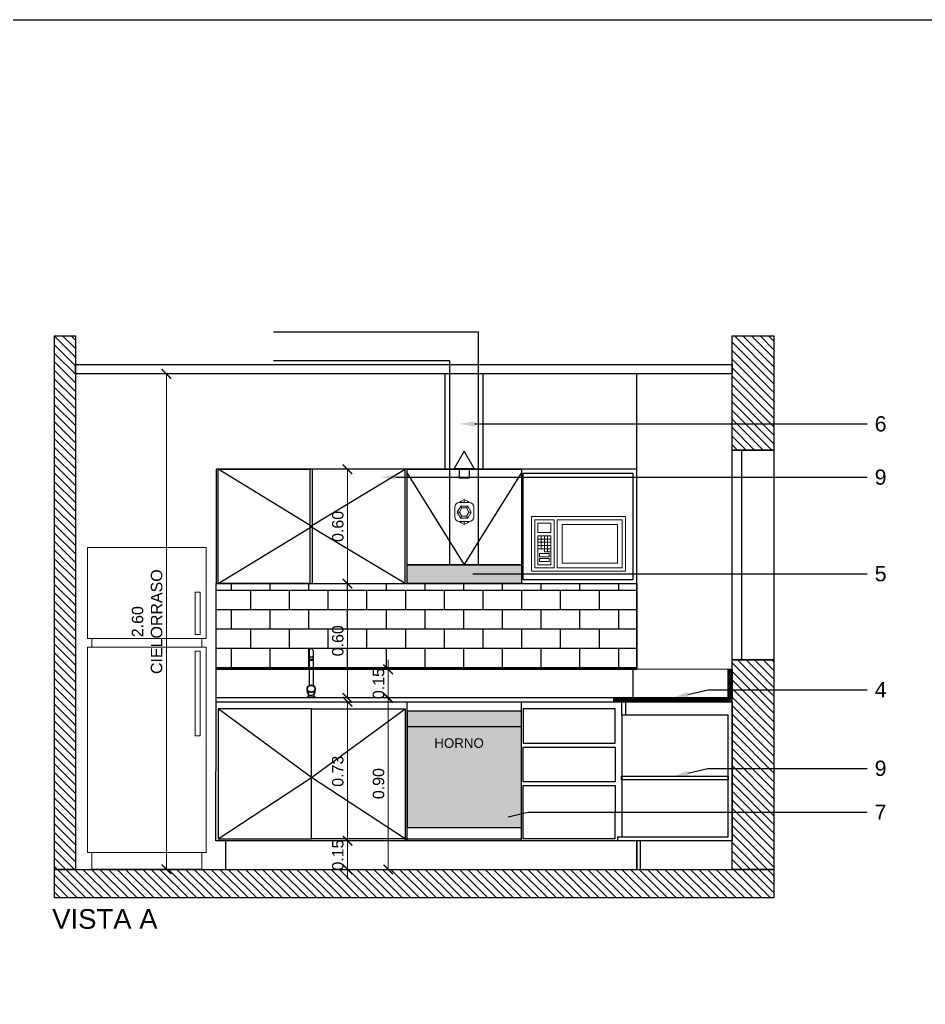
# Model space of a CAD drawing. Header units: metres. Extents: x 197.9 to 264.6, y -20.1 to 17.4.
# Drawn here: x 249.98 to 254.73, y 12.19 to 17.36 of the extents above; entities that cross this region are included whole.
import ezdxf
from ezdxf import colors
from ezdxf.entities.mleader import LeaderData, LeaderLine
from ezdxf.math import Vec2, Vec3

# ---------------------------------------------------------------- set-up
doc = ezdxf.new("R2010")
doc.units = ezdxf.units.M
doc.header["$LTSCALE"] = 10
doc.linetypes.add('e3II-arq-DET-11-planta-Nivel 2 a 6$0$HIDDEN2', pattern=[0.1875, 0.125, -0.0625])
doc.linetypes.add('HIDDEN2', pattern=[0.1875, 0.125, -0.0625])
for name, color, linetype in [('0.1', 1, 'Continuous'), ('0.2', 2, 'Continuous'), ('A-MUROS', 6, 'Continuous'), ('A-TEXTOS', 2, 'Continuous'), ('A_Proyeccion', 1, 'Continuous'), ('aberturas', 2, 'Continuous'), ('eh hatch', 76, 'Continuous'), ('RELLENO', 251, 'Continuous'), ('Sanitarios', 2, 'Continuous')]:
    doc.layers.add(name, color=color, linetype=linetype)
for name, color, linetype, lineweight in [('A-COTAS', 1, 'Continuous', 5), ('A-RELLENOS', 251, 'Continuous', 5), ('FO-Hachuras dos pilares', 8, 'Continuous', 5), ('MUEBLES', 8, 'Continuous', 5)]:
    doc.layers.add(name, color=color, linetype=linetype, lineweight=lineweight)
doc.styles.add('ARIAL', font='arial.ttf')
doc.styles.get("Standard").update_dxf_attribs({"font": 'arial.ttf'})
doc.dimstyles.new('A2 1-1 m', dxfattribs={"dimtxt": 1, "dimasz": 1, "dimexe": 0, "dimexo": 0, "dimgap": 0.5, "dimtad": 1, "dimzin": 1, "dimdsep": 46, "dimtxsty": 'Standard', "dimblk": 'ARCHTICK', "dimcen": 1, "dimclrd": 256, "dimclre": 8, "dimclrt": 2, "dimazin": 2, "dimtfac": 1, "dimtix": 1, "dimtmove": 2, "dimatfit": 3, "dimfxl": 2.83, "dimtolj": 1, "dimtzin": 0, "dimlwd": -1, "dimlwe": 5, "dimarcsym": 0})

# ---------------------------------------------------------------- blocks, each defined once
blk = doc.blocks.new('Microwave')
for p, q in [((18, 10), (22, 10)), ((19, 7), (19, 11)), ((20, 11), (20, 7)), ((21, 7), (21, 11)), ((22, 9), (18, 9)), ((18, 8), (22, 8)), ((22, 7), (18, 7)), ((19, 6), (19, 7)), ((20, 7), (20, 6)), ((20, 6), (18, 6))]:
    blk.add_line(p, q)
for points in [[(-5.22, 0), (-5.22, 17), (24, 17), (24, 0)], [(-4.22, 1), (-4.22, 16), (16, 16), (16, 1)], [(17, 1), (17, 16), (23, 16), (23, 1)], [(-2.72, 2.5), (-2.72, 14.5), (14.5, 14.5), (14.5, 2.5)], [(18, 12), (18, 15), (22, 15), (22, 12)], [(18, 2), (18, 11), (22, 11), (22, 2)], [(18.5, 4.5), (18.5, 5.5), (21.5, 5.5), (21.5, 4.5)], [(18.5, 3), (18.5, 4), (21.5, 4), (21.5, 3)]]:
    blk.add_lwpolyline(points, close=True)
blk = doc.blocks.new('MICRO FR')
at = {"layer": 'MUEBLES'}
blk.add_blockref('Microwave', (-23.75, -0.12), dxfattribs=at)
blk = doc.blocks.new('refri 90cm')
for p, q in [((47.3533, -4.9354), (47.3533, -5.473)), ((48.0533, -4.9354), (47.3533, -4.9354)), ((48.0533, -4.9354), (48.0533, -5.473)), ((47.3883, -5.198), (47.3883, -5.448)), ((47.4183, -5.198), (47.3883, -5.198)), ((47.4183, -5.198), (47.4183, -5.448)), ((47.4183, -5.448), (47.3883, -5.448)), ((48.0533, -5.473), (47.3533, -5.473)), ((47.3533, -5.523), (47.3533, -6.7358)), ((48.0533, -5.523), (47.3533, -5.523)), ((47.3783, -5.473), (47.3783, -5.523)), ((48.0283, -5.473), (48.0283, -5.523)), ((48.0533, -5.523), (48.0533, -6.7358)), ((47.3883, -5.548), (47.3883, -6.048)), ((47.4183, -5.548), (47.3883, -5.548)), ((47.4183, -5.548), (47.4183, -6.048)), ((47.4183, -6.048), (47.3883, -6.048)), ((48.0533, -6.7358), (47.3533, -6.7358)), ((47.3783, -6.7358), (47.3783, -6.8358)), ((48.0283, -6.7358), (48.0283, -6.8358)), ((48.0283, -6.8354), (47.3783, -6.8354))]:
    blk.add_line(p, q)
blk = doc.blocks.new('simb_chicote de cables')
at = {"layer": 'FO-Hachuras dos pilares'}
h = blk.add_hatch(dxfattribs=at)
h.set_pattern_fill('AR-CONC', color=253, scale=0.02)
h.paths.add_polyline_path([(204.2224, 12.6602), (204.21, 12.6387), (204.2224, 12.6172), (204.2472, 12.6172), (204.2596, 12.6387), (204.2472, 12.6602)])
h = blk.add_hatch(dxfattribs=at)
h.set_pattern_fill('AR-CONC', color=253, scale=0.02)
h.paths.add_polyline_path([(204.2596, 12.6387), (204.2472, 12.6602), (204.2224, 12.6602), (204.21, 12.6387), (204.2224, 12.6172), (204.2472, 12.6172)])
h = blk.add_hatch(dxfattribs=at)
h.set_pattern_fill('ANGLE', color=253)
h.set_pattern_definition([(0, (0, 0), (0, 6.985), [5.08, -1.905]), (90, (0, 0), (-6.985, 4e-16), [5.08, -1.905])])
h.paths.add_polyline_path([(204.2472, 12.6602), (204.2224, 12.6602), (204.21, 12.6387), (204.2224, 12.6172), (204.2472, 12.6172), (204.2596, 12.6387)])
at = {"lineweight": 5}
for p, q in [((204.2224, 12.6602), (204.2166, 12.6702)), ((204.2348, 12.6887), (204.2348, 12.7037)), ((204.2472, 12.6602), (204.253, 12.6702)), ((204.21, 12.6387), (204.1985, 12.6387)), ((204.2224, 12.6172), (204.2166, 12.6072)), ((204.2472, 12.6172), (204.253, 12.6072)), ((204.2596, 12.6387), (204.2712, 12.6387)), ((204.2348, 12.5887), (204.2348, 12.5737))]:
    blk.add_line(p, q, dxfattribs=at)
at = {"lineweight": 9}
for points in [[(204.1848, 12.6137), (204.1848, 12.6637)], [(204.2098, 12.6887), (204.2598, 12.6887)], [(204.2848, 12.6637), (204.2848, 12.6137)], [(204.2598, 12.5887), (204.2098, 12.5887)]]:
    blk.add_lwpolyline(points, dxfattribs=at)
at = {"lineweight": 5}
for points in [[(204.2712, 12.6387), (204.253, 12.6702), (204.2166, 12.6702), (204.1985, 12.6387), (204.2166, 12.6072), (204.253, 12.6072)], [(204.2596, 12.6387), (204.2472, 12.6602), (204.2224, 12.6602), (204.21, 12.6387), (204.2224, 12.6172), (204.2472, 12.6172)]]:
    blk.add_lwpolyline(points, close=True, dxfattribs=at)
for points in [[(204.2598, 12.6887), (204.2548, 12.6937), (204.2348, 12.7037), (204.2148, 12.6937), (204.2098, 12.6887)], [(204.2198, 12.6887), (204.2148, 12.6937)], [(204.2548, 12.6937), (204.2498, 12.6887)], [(204.2598, 12.5887), (204.2548, 12.5837), (204.2348, 12.5737), (204.2148, 12.5837), (204.2098, 12.5887)], [(204.2198, 12.5887), (204.2148, 12.5837)], [(204.2548, 12.5837), (204.2498, 12.5887)]]:
    blk.add_lwpolyline(points, dxfattribs=at)
at = {"lineweight": 9}
for centre, start, end in [((204.2098, 12.6637), 90, 180), ((204.2598, 12.6637), 0, 90), ((204.2098, 12.6137), 180, 270), ((204.2598, 12.6137), 270, 0)]:
    blk.add_arc(centre, 0.025, start, end, dxfattribs=at)
blk = doc.blocks.new('simb_salida de extractor')
for points in [[(204.5412, 12.7277), (204.4892, 12.6376), (204.5933, 12.6376)], [(204.5161, 12.6376), (204.5664, 12.6376), (204.5664, 12.5858), (204.5161, 12.5858)]]:
    blk.add_lwpolyline(points, close=True)
blk = doc.blocks.new('A$C55FF7AE8')
at = {"layer": 'Sanitarios'}
for p, q in [((0.0389, 0.249), (0.0389, 0.2049)), ((0.0589, 0.249), (0.0589, 0.2049)), ((0.0389, 0.2049), (0.0389, 0.2001)), ((0.0389, 0.2001), (0.0389, 0.0655)), ((0.0589, 0.2049), (0.0589, 0.2001)), ((0.0589, 0.2001), (0.0589, 0.0655)), ((0.0274, 0.0327), (0.0274, 0.0479)), ((0.0274, 0.0063), (0.0704, 0.0063)), ((0.0274, 0.0063), (0.0274, 0)), ((0.0339, 0.0337), (0.0339, 0.0191)), ((0.0339, 0.0191), (0.0339, 0.0063)), ((0.0639, 0.0337), (0.0639, 0.02)), ((0.0639, 0.02), (0.0639, 0.0063)), ((0.0704, 0.0327), (0.0704, 0.0479)), ((0.0704, 0.0063), (0.0704, 0))]:
    blk.add_line(p, q, dxfattribs=at)
for centre, radius, start, end in [((0.0489, 0.249), 0.01, 0, 180), ((0.0489, 0.1962), 0.0176, 55.2701, 124.7299), ((0.0489, 0.0353), 0.0217, 172.9689, 7.0311)]:
    blk.add_arc(centre, radius, start, end, dxfattribs=at)
for centre, major_axis, ratio in [((0.0489, 0.2001), (-0.01, 0), 0.481951), ((0.0489, 0.0479), (-0.0215, 0), 0.924134)]:
    blk.add_ellipse(centre, major_axis=major_axis, ratio=ratio, dxfattribs=at)
for points, knots in [([(0.0399, 0.2001), (0.0399, 0.1999), (0.0399, 0.1997), (0.0401, 0.1993), (0.0402, 0.1991), (0.0406, 0.1987), (0.0408, 0.1985), (0.0417, 0.1978), (0.0425, 0.1974), (0.0443, 0.1968), (0.0454, 0.1965), (0.0477, 0.1963), (0.0488, 0.1962), (0.0512, 0.1964), (0.0523, 0.1965), (0.0543, 0.1971), (0.0552, 0.1974), (0.0565, 0.1981), (0.0569, 0.1984), (0.0575, 0.199), (0.0576, 0.1992), (0.0578, 0.1997), (0.0579, 0.1999), (0.0579, 0.2003), (0.0578, 0.2005), (0.0576, 0.201), (0.0574, 0.2012), (0.0569, 0.2017), (0.0566, 0.202), (0.0558, 0.2025), (0.0553, 0.2027), (0.0538, 0.2033), (0.0527, 0.2036), (0.0504, 0.2039), (0.0491, 0.2039), (0.0467, 0.2038), (0.0455, 0.2036), (0.0433, 0.2031), (0.0424, 0.2027), (0.0412, 0.202), (0.0408, 0.2017), (0.0402, 0.2011), (0.04, 0.2008), (0.0399, 0.2004), (0.0399, 0.2002), (0.0399, 0.2001)], [0, 0, 0, 0, 0.194579, 0.194579, 0.389157, 0.389157, 0.583736, 0.583736, 0.952401, 0.952401, 1.321066, 1.321066, 1.689731, 1.689731, 2.058396, 2.058396, 2.427061, 2.427061, 2.697617, 2.697617, 2.921685, 2.921685, 3.145753, 3.145753, 3.369821, 3.369821, 3.593889, 3.593889, 3.817957, 3.817957, 4.042024, 4.042024, 4.430154, 4.430154, 4.818284, 4.818284, 5.206413, 5.206413, 5.594543, 5.594543, 5.857463, 5.857463, 6.120384, 6.120384, 6.283185, 6.283185, 6.283185, 6.283185]), ([(0.0274, 0.0479), (0.0274, 0.0467), (0.0275, 0.0454), (0.0283, 0.0417), (0.0293, 0.0394), (0.0318, 0.0357), (0.0332, 0.0342), (0.0363, 0.0317), (0.038, 0.0307), (0.0419, 0.029), (0.0442, 0.0284), (0.0487, 0.0279), (0.051, 0.028), (0.0555, 0.0289), (0.0576, 0.0296), (0.0615, 0.0317), (0.0633, 0.033), (0.0663, 0.0361), (0.0676, 0.0378), (0.0694, 0.0416), (0.07, 0.0436), (0.0705, 0.0477), (0.0704, 0.0498), (0.0695, 0.0538), (0.0688, 0.0558), (0.0666, 0.0594), (0.0652, 0.061), (0.062, 0.0638), (0.0601, 0.065), (0.0561, 0.0667), (0.054, 0.0673), (0.0496, 0.0679), (0.0473, 0.0678), (0.043, 0.0671), (0.0409, 0.0665), (0.0369, 0.0646), (0.0351, 0.0633), (0.032, 0.0604), (0.0307, 0.0587), (0.0287, 0.0551), (0.028, 0.0531), (0.0275, 0.05), (0.0274, 0.049), (0.0274, 0.0479)], [0, 0, 0, 0, 0.188779, 0.188779, 0.566336, 0.566336, 0.852535, 0.852535, 1.138733, 1.138733, 1.456724, 1.456724, 1.77451, 1.77451, 2.090719, 2.090719, 2.404553, 2.404553, 2.717255, 2.717255, 3.028907, 3.028907, 3.33799, 3.33799, 3.648756, 3.648756, 3.95817, 3.95817, 4.267584, 4.267584, 4.576999, 4.576999, 4.886413, 4.886413, 5.195827, 5.195827, 5.505241, 5.505241, 5.814655, 5.814655, 6.12407, 6.12407, 6.283185, 6.283185, 6.283185, 6.283185]), ([(0.0284, 0.0479), (0.0284, 0.0467), (0.0285, 0.0455), (0.0292, 0.0424), (0.0299, 0.0405), (0.032, 0.0371), (0.0333, 0.0355), (0.0365, 0.0328), (0.0383, 0.0316), (0.0422, 0.03), (0.0443, 0.0294), (0.0486, 0.0289), (0.0508, 0.029), (0.0551, 0.0298), (0.0571, 0.0305), (0.0609, 0.0325), (0.0626, 0.0337), (0.0655, 0.0367), (0.0667, 0.0384), (0.0685, 0.042), (0.069, 0.0439), (0.0695, 0.0478), (0.0694, 0.0498), (0.0685, 0.0537), (0.0677, 0.0556), (0.0656, 0.059), (0.0642, 0.0606), (0.061, 0.0632), (0.0592, 0.0643), (0.0552, 0.066), (0.0531, 0.0665), (0.0488, 0.0669), (0.0466, 0.0668), (0.0424, 0.0659), (0.0404, 0.0652), (0.0366, 0.0632), (0.0349, 0.0619), (0.0321, 0.0589), (0.0309, 0.0572), (0.0292, 0.0536), (0.0287, 0.0516), (0.0284, 0.0491), (0.0284, 0.0485), (0.0284, 0.0479)], [0, 0, 0, 0, 0.190452, 0.190452, 0.506203, 0.506203, 0.821955, 0.821955, 1.137706, 1.137706, 1.453457, 1.453457, 1.769208, 1.769208, 2.084959, 2.084959, 2.40071, 2.40071, 2.716461, 2.716461, 3.032213, 3.032213, 3.347964, 3.347964, 3.663715, 3.663715, 3.979466, 3.979466, 4.295217, 4.295217, 4.610968, 4.610968, 4.926719, 4.926719, 5.242471, 5.242471, 5.558222, 5.558222, 5.873973, 5.873973, 6.189724, 6.189724, 6.283185, 6.283185, 6.283185, 6.283185]), ([(0.0294, 0.0479), (0.0294, 0.0468), (0.0295, 0.0456), (0.0302, 0.0423), (0.0312, 0.0401), (0.0336, 0.0367), (0.0349, 0.0354), (0.0378, 0.0331), (0.0394, 0.0322), (0.0429, 0.0308), (0.0448, 0.0304), (0.0487, 0.0299), (0.0508, 0.03), (0.0548, 0.0308), (0.0567, 0.0314), (0.0603, 0.0333), (0.0619, 0.0345), (0.0647, 0.0373), (0.0659, 0.0389), (0.0676, 0.0425), (0.0681, 0.0444), (0.0685, 0.0483), (0.0683, 0.0503), (0.0673, 0.0541), (0.0665, 0.0559), (0.0642, 0.0592), (0.0627, 0.0607), (0.0593, 0.0631), (0.0574, 0.0641), (0.0533, 0.0654), (0.0512, 0.0658), (0.0468, 0.0658), (0.0446, 0.0655), (0.0409, 0.0643), (0.0393, 0.0636), (0.0364, 0.0617), (0.0351, 0.0606), (0.0328, 0.0582), (0.0319, 0.0568), (0.0302, 0.0534), (0.0296, 0.0514), (0.0294, 0.0488), (0.0294, 0.0484), (0.0294, 0.0479)], [0, 0, 0, 0, 0.19214, 0.19214, 0.582094, 0.582094, 0.873801, 0.873801, 1.165508, 1.165508, 1.457215, 1.457215, 1.76922, 1.76922, 2.081891, 2.081891, 2.397643, 2.397643, 2.72172, 2.72172, 3.05261, 3.05261, 3.3835, 3.3835, 3.714391, 3.714391, 4.045281, 4.045281, 4.376171, 4.376171, 4.707061, 4.707061, 5.037952, 5.037952, 5.308921, 5.308921, 5.57989, 5.57989, 5.850859, 5.850859, 6.207493, 6.207493, 6.283185, 6.283185, 6.283185, 6.283185])]:
    blk.add_open_spline(points, degree=3, knots=knots, dxfattribs=at)
blk = doc.blocks.new('_ArchTick')
at = {"color": 0, "linetype": 'ByBlock', "const_width": 0.15}
blk.add_lwpolyline([(-0.5, -0.5), (0.5, 0.5)], dxfattribs=at)
blk = doc.blocks.new('*D138')
at = {"layer": 'A-COTAS', "transparency": 16777216}
for p, q in [((251.9158, 13.953), (251.9158, 14.003)), ((251.9158, 13.953), (251.9158, 13.803)), ((251.9158, 13.803), (251.9158, 13.753))]:
    blk.add_line(p, q, dxfattribs=at)
at = {"layer": 'A-COTAS', "color": 8, "lineweight": 5, "transparency": 16777216}
for p, q in [((251.9717, 13.953), (251.9158, 13.953)), ((251.9717, 13.803), (251.9158, 13.803))]:
    blk.add_line(p, q, dxfattribs=at)
at = {"layer": 'Defpoints', "color": 0, "transparency": 16777216}
for p in [(251.9717, 13.953), (251.9158, 13.803), (251.9717, 13.803)]:
    blk.add_point(p, dxfattribs=at)
at = {"layer": 'A-COTAS', "transparency": 16777216, "xscale": 0.05, "yscale": 0.05, "zscale": 0.05}
for p, rotation in [((251.9158, 13.953), 270), ((251.9158, 13.803), 90)]:
    blk.add_blockref('_ArchTick', p, dxfattribs=dict(at, rotation=rotation))
at = {"layer": 'A-COTAS', "color": 2, "transparency": 16777216, "insert": (251.8652, 13.878), "char_height": 0.06, "attachment_point": 5, "rotation": 90}
blk.add_mtext('\\A1;0.15', dxfattribs=at)
blk = doc.blocks.new('*D139')
at = {"layer": 'A-COTAS', "transparency": 16777216}
blk.add_line((251.9158, 13.803), (251.9158, 12.903), dxfattribs=at)
at = {"layer": 'A-COTAS', "color": 8, "lineweight": 5, "transparency": 16777216}
blk.add_line((251.9152, 12.903), (251.9158, 12.903), dxfattribs=at)
at = {"layer": 'Defpoints', "color": 0, "transparency": 16777216}
for p in [(251.9158, 13.803), (251.9152, 12.903), (251.9158, 12.903)]:
    blk.add_point(p, dxfattribs=at)
at = {"layer": 'A-COTAS', "transparency": 16777216, "xscale": 0.05, "yscale": 0.05, "zscale": 0.05}
for p, rotation in [((251.9158, 13.803), 90), ((251.9158, 12.903), 270)]:
    blk.add_blockref('_ArchTick', p, dxfattribs=dict(at, rotation=rotation))
at = {"layer": 'A-COTAS', "color": 2, "transparency": 16777216, "insert": (251.8652, 13.353), "char_height": 0.06, "attachment_point": 5, "rotation": 90}
blk.add_mtext('\\A1;0.90', dxfattribs=at)
blk = doc.blocks.new('*D140')
at = {"layer": 'A-COTAS', "transparency": 16777216}
for p, q in [((251.702, 13.053), (251.702, 13.103)), ((251.702, 13.053), (251.702, 12.903)), ((251.702, 12.903), (251.702, 12.853))]:
    blk.add_line(p, q, dxfattribs=at)
at = {"layer": 'A-COTAS', "color": 8, "lineweight": 5, "transparency": 16777216}
for p, q in [((251.0612, 13.053), (251.702, 13.053)), ((251.0628, 12.903), (251.702, 12.903))]:
    blk.add_line(p, q, dxfattribs=at)
at = {"layer": 'Defpoints', "color": 0, "transparency": 16777216}
for p in [(251.0612, 13.053), (251.0628, 12.903), (251.702, 12.903)]:
    blk.add_point(p, dxfattribs=at)
at = {"layer": 'A-COTAS', "transparency": 16777216, "xscale": 0.05, "yscale": 0.05, "zscale": 0.05}
for p, rotation in [((251.702, 13.053), 270), ((251.702, 12.903), 90)]:
    blk.add_blockref('_ArchTick', p, dxfattribs=dict(at, rotation=rotation))
at = {"layer": 'A-COTAS', "color": 2, "transparency": 16777216, "insert": (251.6514, 12.978), "char_height": 0.06, "attachment_point": 5, "rotation": 90}
blk.add_mtext('\\A1;0.15', dxfattribs=at)
blk = doc.blocks.new('*D141')
at = {"layer": 'A-COTAS', "color": 8, "lineweight": 5, "transparency": 16777216}
for p, q in [((252.1161, 14.403), (251.702, 14.403)), ((252.0555, 13.803), (251.702, 13.803))]:
    blk.add_line(p, q, dxfattribs=at)
at = {"layer": 'A-COTAS', "transparency": 16777216}
blk.add_line((251.702, 13.803), (251.702, 14.403), dxfattribs=at)
at = {"layer": 'Defpoints', "color": 0, "transparency": 16777216}
for p in [(251.702, 14.403), (252.1161, 14.403), (252.0555, 13.803)]:
    blk.add_point(p, dxfattribs=at)
at = {"layer": 'A-COTAS', "transparency": 16777216, "xscale": 0.05, "yscale": 0.05, "zscale": 0.05}
for p, rotation in [((251.702, 14.403), 90), ((251.702, 13.803), 270)]:
    blk.add_blockref('_ArchTick', p, dxfattribs=dict(at, rotation=rotation))
at = {"layer": 'A-COTAS', "color": 2, "transparency": 16777216, "insert": (251.6514, 14.103), "char_height": 0.06, "attachment_point": 5, "rotation": 90}
blk.add_mtext('\\A1;0.60', dxfattribs=at)
blk = doc.blocks.new('*D142')
at = {"layer": 'A-COTAS', "color": 8, "lineweight": 5, "transparency": 16777216}
for p, q in [((251.5164, 15.003), (251.702, 15.003)), ((251.5164, 14.403), (251.702, 14.403))]:
    blk.add_line(p, q, dxfattribs=at)
at = {"layer": 'A-COTAS', "transparency": 16777216}
blk.add_line((251.702, 15.003), (251.702, 14.403), dxfattribs=at)
at = {"layer": 'Defpoints', "color": 0, "transparency": 16777216}
for p in [(251.5164, 15.003), (251.5164, 14.403), (251.702, 14.403)]:
    blk.add_point(p, dxfattribs=at)
at = {"layer": 'A-COTAS', "transparency": 16777216, "xscale": 0.05, "yscale": 0.05, "zscale": 0.05}
for p, rotation in [((251.702, 15.003), 90), ((251.702, 14.403), 270)]:
    blk.add_blockref('_ArchTick', p, dxfattribs=dict(at, rotation=rotation))
at = {"layer": 'A-COTAS', "color": 2, "transparency": 16777216, "insert": (251.6514, 14.703), "char_height": 0.06, "attachment_point": 5, "rotation": 90}
blk.add_mtext('\\A1;0.60', dxfattribs=at)
blk = doc.blocks.new('*D143')
at = {"layer": 'A-COTAS', "color": 8, "lineweight": 5, "transparency": 16777216}
for p, q in [((251.776, 13.783), (251.702, 13.783)), ((251.776, 13.053), (251.702, 13.053))]:
    blk.add_line(p, q, dxfattribs=at)
at = {"layer": 'A-COTAS', "transparency": 16777216}
blk.add_line((251.702, 13.053), (251.702, 13.783), dxfattribs=at)
at = {"layer": 'Defpoints', "color": 0, "transparency": 16777216}
for p in [(251.702, 13.783), (251.776, 13.783), (251.776, 13.053)]:
    blk.add_point(p, dxfattribs=at)
at = {"layer": 'A-COTAS', "transparency": 16777216, "xscale": 0.05, "yscale": 0.05, "zscale": 0.05}
for p, rotation in [((251.702, 13.783), 90), ((251.702, 13.053), 270)]:
    blk.add_blockref('_ArchTick', p, dxfattribs=dict(at, rotation=rotation))
at = {"layer": 'A-COTAS', "color": 2, "transparency": 16777216, "insert": (251.6513, 13.418), "char_height": 0.06, "attachment_point": 5, "rotation": 90}
blk.add_mtext('\\A1;0.73', dxfattribs=at)
blk = doc.blocks.new('*D150')
at = {"layer": 'A-COTAS', "color": 8, "lineweight": 5, "transparency": 16777216}
for p, q in [((250.8202, 15.503), (250.752, 15.503)), ((250.8202, 12.903), (250.752, 12.903))]:
    blk.add_line(p, q, dxfattribs=at)
at = {"layer": 'A-COTAS', "transparency": 16777216}
blk.add_line((250.752, 15.503), (250.752, 12.903), dxfattribs=at)
at = {"layer": 'Defpoints', "color": 0, "transparency": 16777216}
for p in [(250.8202, 15.503), (250.752, 12.903), (250.8202, 12.903)]:
    blk.add_point(p, dxfattribs=at)
at = {"layer": 'A-COTAS', "transparency": 16777216, "xscale": 0.05, "yscale": 0.05, "zscale": 0.05}
for p, rotation in [((250.752, 15.503), 90), ((250.752, 12.903), 270)]:
    blk.add_blockref('_ArchTick', p, dxfattribs=dict(at, rotation=rotation))
at = {"layer": 'A-COTAS', "color": 2, "transparency": 16777216, "insert": (250.6508, 14.203), "char_height": 0.06, "attachment_point": 5, "rotation": 90}
blk.add_mtext('\\A1;2.60\\PCIELORRASO', dxfattribs=at)

msp = doc.modelspace()

# ---------------------------------------------------------------- hatches: boundary and pattern name
at = {"layer": 'A-RELLENOS', "transparency": 33554534}
h = msp.add_hatch(color=8, dxfattribs=at)
h.dxf.hatch_style = 1
h.paths.add_polyline_path([(252.0145, 14.403), (252.0145, 14.5005), (252.6145, 14.5005), (252.6145, 14.403)])
h = msp.add_hatch(color=8, dxfattribs=at)
h.dxf.hatch_style = 1
h.paths.add_polyline_path([(252.0149, 13.1231), (252.6145, 13.1231), (252.6146, 13.733), (252.0146, 13.733)])
at = {"layer": 'FO-Hachuras dos pilares'}
h = msp.add_hatch(dxfattribs=at)
h.set_pattern_fill('ANSI31', color=253, scale=0.01, angle=90)
h.set_pattern_definition([(135, (274.36996, -179.263933), (-0.0224506403, -0.0224506403), [])])
h.paths.add_polyline_path([(253.9395, 12.903), (253.9395, 12.753), (250.1645, 12.753), (250.1645, 12.903)])
h.paths.add_polyline_path([(250.2745, 15.703), (250.2745, 12.903), (250.1645, 12.903), (250.1645, 15.703)])
h.paths.add_polyline_path([(253.7198, 12.903), (253.7198, 14.003), (253.9395, 14.003), (253.9395, 12.903)])
h = msp.add_hatch(dxfattribs=at)
h.set_pattern_fill('ANSI31', color=253, scale=0.01, angle=90)
h.set_pattern_definition([(135, (33.763225, -16.224238), (-0.0224506403, -0.0224506403), [])])
h.paths.add_polyline_path([(253.7198, 15.703), (253.9395, 15.703), (253.9395, 15.103), (253.7198, 15.103)])
h = msp.add_hatch(dxfattribs=at)
h.set_pattern_fill('ANSI31', color=253, scale=0.001, angle=90)
h.set_pattern_definition([(135, (273.9737858, -181.0332905), (-0.00224506403, -0.00224506403), [])])
h.paths.add_polyline_path([(253.0998, 13.803), (253.0998, 13.783), (253.7198, 13.783), (253.7198, 13.803)])
h.paths.add_polyline_path([(253.7198, 13.803), (253.6998, 13.803), (253.6998, 13.953), (253.7198, 13.953)])
at = {"layer": 'RELLENO'}
h = msp.add_hatch(dxfattribs=at)
h.set_pattern_fill('AR-B816', color=256, scale=0.0005, angle=180)
h.set_pattern_definition([(180, (-1363.84062, 2641.94748), (-1e-17, -0.1016), []), (270, (-1363.84062, 2641.94748), (0.1016, -0.1016), [0.1016, -0.1016])])
h.paths.add_polyline_path([(251.0128, 14.403), (251.0128, 13.953), (253.2195, 13.953), (253.2195, 14.403)])

# ---------------------------------------------------------------- linework, layer by layer
msp.add_lwpolyline([(244.139, 17.3626), (259.9286, 17.3626), (259.9286, 11.2388), (244.139, 11.2388)], close=True)
at = {"color": 1, "linetype": 'HIDDEN2'}
for points in [[(252.3895, 14.5005), (252.3895, 15.7218), (251.3145, 15.7218)], [(252.2395, 14.5005), (252.2395, 15.5718), (251.3145, 15.5718)]]:
    msp.add_lwpolyline(points, dxfattribs=at)
at = {"layer": '0.1', "color": 253}
msp.add_lwpolyline([(253.7198, 15.103), (253.9395, 15.103), (253.9395, 14.003), (253.7198, 14.003)], close=True, dxfattribs=at)
at = {"layer": '0.1'}
for points in [[(253.7698, 14.003), (253.7198, 14.003), (253.7198, 15.103), (253.7698, 15.103)], [(251.0612, 13.053), (251.0628, 12.903), (253.2198, 12.903), (253.2198, 13.053)]]:
    msp.add_lwpolyline(points, close=True, dxfattribs=at)
for points in [[(253.2195, 14.403), (253.2195, 13.953), (251.0128, 13.953), (251.0128, 14.403), (253.2195, 14.403)], [(251.0128, 13.803), (251.0128, 13.953), (253.2195, 13.953)], [(253.1198, 13.053), (251.0112, 13.053), (251.0128, 13.783), (253.1413, 13.783)], [(253.1413, 13.713), (253.1413, 13.073)]]:
    msp.add_lwpolyline(points, dxfattribs=at)
at = {"layer": '0.2', "linetype": 'Continuous'}
msp.add_lwpolyline([(253.7198, 15.503), (250.2745, 15.503), (250.2745, 15.553), (253.7198, 15.553), (253.7198, 15.503)], dxfattribs=at)
at = {"layer": '0.2'}
for points in [[(253.2195, 13.953), (253.2195, 15.503)], [(253.7013, 13.9525), (253.1995, 13.953), (253.1995, 13.8025)], [(253.7198, 13.953), (253.7198, 13.803)], [(252.0145, 13.053), (252.0145, 13.783)], [(252.6145, 13.053), (252.6145, 13.783)], [(251.5137, 13.063), (251.5137, 13.746), (251.0228, 13.746), (251.0228, 13.063), (251.5137, 13.063)], [(251.5137, 13.063), (251.5137, 13.746), (252.0045, 13.746), (252.0045, 13.063), (251.5137, 13.063)], [(252.6246, 13.5445), (253.1067, 13.5445)], [(252.6246, 13.063), (252.6246, 13.343), (253.1067, 13.343), (253.1051, 13.063), (252.623, 13.063)], [(252.0045, 13.053), (252.0045, 13.0628), (252.6145, 13.0628)]]:
    msp.add_lwpolyline(points, dxfattribs=at)
for points in [[(251.0128, 14.403), (251.5124, 14.403), (253.2195, 14.403), (253.2195, 15.003), (251.0128, 15.003)], [(251.0228, 14.403), (251.0228, 15.003), (251.5049, 15.003), (251.5049, 14.403)], [(252.0045, 14.403), (252.0045, 15.003), (251.5164, 15.003), (251.5164, 14.403)], [(252.0145, 14.5005), (252.0145, 15.003), (252.6145, 15.003), (252.6145, 14.5005)], [(252.6245, 14.423), (252.6245, 14.983), (253.1995, 14.983), (253.1995, 14.423)], [(252.0145, 14.403), (252.0145, 14.5005), (252.6145, 14.5005), (252.6145, 14.403)], [(251.0112, 13.783), (253.0998, 13.783), (253.0998, 13.803), (251.0112, 13.803)], [(253.1067, 13.5645), (253.1067, 13.746), (252.6246, 13.746), (252.6246, 13.5645)], [(252.6246, 13.363), (252.6246, 13.5445), (253.1067, 13.5445), (253.1067, 13.363)]]:
    msp.add_lwpolyline(points, close=True, dxfattribs=at)
at = {"layer": '0.2', "color": 3}
for points in [[(253.7198, 13.803), (253.6998, 13.803), (253.6998, 13.953), (253.7198, 13.953), (253.7198, 13.803)], [(253.1198, 13.783), (253.7198, 13.783), (253.7198, 13.053), (253.1198, 13.053), (253.1198, 13.073), (253.6998, 13.073), (253.6998, 13.713), (253.1398, 13.713)], [(253.1413, 13.713), (253.1413, 13.783), (253.1613, 13.783), (253.1613, 13.713), (253.1413, 13.713)]]:
    msp.add_lwpolyline(points, dxfattribs=at)
for points in [[(253.0998, 13.803), (253.0998, 13.783), (253.7198, 13.783), (253.7198, 13.803)], [(253.1398, 13.393), (253.6998, 13.393), (253.6998, 13.373), (253.1398, 13.373)], [(253.2198, 13.053), (253.2198, 12.903), (253.2398, 12.903), (253.2398, 13.053)]]:
    msp.add_lwpolyline(points, close=True, dxfattribs=at)
at = {"layer": 'A-MUROS', "color": 4}
for points in [[(250.2745, 15.703), (250.2745, 12.903), (250.1645, 12.903), (250.1645, 15.703)], [(253.7198, 15.703), (253.9395, 15.703), (253.9395, 15.103), (253.7198, 15.103)], [(253.7198, 12.903), (253.7198, 14.003), (253.9395, 14.003), (253.9395, 12.903)], [(253.9395, 12.903), (253.9395, 12.753), (250.1645, 12.753), (250.1645, 12.903)]]:
    msp.add_lwpolyline(points, close=True, dxfattribs=at)
at = {"layer": 'A_Proyeccion', "color": 253, "linetype": 'Continuous'}
for points in [[(252.2145, 15.003), (252.2145, 15.503)], [(252.4145, 15.003), (252.4145, 15.503)]]:
    msp.add_lwpolyline(points, dxfattribs=at)
at = {"layer": 'A_Proyeccion', "linetype": 'e3II-arq-DET-11-planta-Nivel 2 a 6$0$HIDDEN2'}
for points in [[(251.0228, 14.403), (251.5149, 14.703), (251.0228, 15.003)], [(252.0045, 14.403), (251.5064, 14.703), (252.0045, 15.003)], [(252.0145, 14.983), (252.3145, 14.5005), (252.6145, 14.983)], [(251.0228, 13.063), (251.5137, 13.3845), (251.0228, 13.746)], [(252.0045, 13.063), (251.5137, 13.3845), (252.0045, 13.746)]]:
    msp.add_lwpolyline(points, dxfattribs=at)
at = {"layer": 'aberturas'}
msp.add_line((252.0145, 13.653), (252.6145, 13.653), dxfattribs=at)
msp.add_lwpolyline([(252.0145, 13.123), (252.6145, 13.123), (252.6149, 13.733), (252.0145, 13.733)], close=True, dxfattribs=at)

# ---------------------------------------------------------------- block references
for name, p in [('simb_salida de extractor', (47.7733, 2.3702)), ('simb_chicote de cables', (48.0797, 2.1398))]:
    msp.add_blockref(name, p)
at = {"layer": 'eh hatch'}
msp.add_blockref('A$C55FF7AE8', (251.4624, 13.803), dxfattribs=at)
at = {"layer": 'MUEBLES'}
for name, p, xscale, yscale, zscale in [('MICRO FR', (252.6722, 14.4701), -0.01684309827646757, 0.01684309827646757, 0.01684309827646757), ('refri 90cm', (293.0524, 18.9792), -0.8888888888888857, 0.8888888888888857, 0.8888888888888857)]:
    msp.add_blockref(name, p, dxfattribs=dict(at, xscale=xscale, yscale=yscale, zscale=zscale))

# ---------------------------------------------------------------- texts
at = {"layer": 'A-TEXTOS', "attachment_point": 1}
for s, insert, char_height in [('\\pxqr;HORNO', (251.6405, 13.5908), 0.05), ('\\pxqr;VISTA A', (249.9285, 12.6943), 0.103182)]:
    msp.add_mtext_dynamic_manual_height_columns(s, width=0.777043, gutter_width=1, heights=[0], dxfattribs=dict(at, insert=insert, char_height=char_height))

# ---------------------------------------------------------------- dimensions: what is measured, and where the dimension line sits
at = {"layer": 'A-COTAS'}
dim = msp.add_linear_dim(base=(250.752, 12.903), p1=(250.8202, 15.503), p2=(250.8202, 12.903), angle=90, text='<>\\PCIELORRASO', dimstyle='A2 1-1 m', override={"dimscale": 1, "dimtxt": 0.06, "dimasz": 0.05, "dimgap": 0.02, "dimtix": 1, "dimtofl": 1, "dimtmove": 2, "dimatfit": 3}, dxfattribs=at)
dim.commit()
dim.dimension.update_dxf_attribs({"geometry": '*D150', "text_midpoint": (250.6508, 14.203)})
for base, p1, p2, override, picture, middle in [((251.702, 14.403), (251.5164, 15.003), (251.5164, 14.403), {"dimtxt": 0.06, "dimasz": 0.05, "dimgap": 0.02}, '*D142', (251.6514, 14.703)), ((251.702, 14.403), (252.0555, 13.803), (252.1161, 14.403), {"dimtxt": 0.06, "dimasz": 0.05, "dimgap": 0.02}, '*D141', (251.6514, 14.103)), ((251.9158, 13.803), (251.9717, 13.953), (251.9717, 13.803), {"dimscale": 1, "dimtxt": 0.06, "dimasz": 0.05, "dimgap": 0.02, "dimtix": 1, "dimtofl": 1, "dimtmove": 2, "dimatfit": 3}, '*D138', (251.8652, 13.878)), ((251.702, 13.783), (251.776, 13.053), (251.776, 13.783), {"dimscale": 1, "dimtxt": 0.06, "dimasz": 0.05, "dimgap": 0.02, "dimtix": 1, "dimtofl": 1, "dimtmove": 2, "dimatfit": 3}, '*D143', (251.6513, 13.418)), ((251.9158, 12.903), (251.9158, 13.803), (251.9152, 12.903), {"dimscale": 1, "dimtxt": 0.06, "dimasz": 0.05, "dimgap": 0.02, "dimtix": 1, "dimtofl": 1, "dimtmove": 2, "dimatfit": 3}, '*D139', (251.8652, 13.353)), ((251.702, 12.903), (251.0612, 13.053), (251.0628, 12.903), {"dimscale": 1, "dimtxt": 0.06, "dimasz": 0.05, "dimgap": 0.02, "dimtix": 1, "dimtofl": 1, "dimtmove": 2, "dimatfit": 3}, '*D140', (251.6514, 12.978))]:
    dim = msp.add_linear_dim(base=base, p1=p1, p2=p2, angle=90, dimstyle='A2 1-1 m', override=override, dxfattribs=at)
    dim.commit()
    dim.dimension.update_dxf_attribs({"geometry": picture, "text_midpoint": middle})

# ---------------------------------------------------------------- leaders
at = {"layer": 'A-TEXTOS'}
ml = msp.add_multileader_mtext('Standard', dxfattribs=at)
ml.set_content('6', color=256, style='ARIAL')
ml.set_leader_properties(color=1)
ml.build(insert=Vec2(0, 0))
ml.multileader.update_dxf_attribs({"has_text_frame": 1, "arrow_head_size": 0.08, "scale": 0.02})
ctx = ml.context
ctx.base_point, ctx.scale, ctx.char_height, ctx.arrow_head_size, ctx.landing_gap_size, ctx.plane_origin = Vec3(254.4283, 15.2409), 0.02, 0.08, 0.08, 0.04, Vec3(251.6913, 15.2409)
notes = []
notes.append((ctx, [(0, (1, 1, 0), (254.2683, 15.2409), (1, 0), 0.16, [(0, [(252.2893, 15.2409)], 0, [])])]))
ctx.mtext.insert, ctx.mtext.width, ctx.mtext.flow_direction = Vec3(254.4683, 15.2816), 0.048722, 5
ml = msp.add_multileader_mtext('Standard', dxfattribs=at)
ml.set_content('9', color=256, style='ARIAL')
ml.set_leader_properties(color=1)
ml.build(insert=Vec2(0, 0))
ml.multileader.update_dxf_attribs({"has_text_frame": 1, "arrow_head_size": 0.08, "scale": 0.02})
ctx = ml.context
ctx.base_point, ctx.scale, ctx.char_height, ctx.arrow_head_size, ctx.landing_gap_size, ctx.plane_origin = Vec3(254.4283, 14.9612), 0.02, 0.08, 0.08, 0.04, Vec3(251.6913, 14.9612)
notes.append((ctx, [(0, (1, 1, 0), (254.2683, 14.9612), (1, 0), 0.16, [(0, [(251.8757, 14.9612)], 0, [])])]))
ctx.mtext.insert, ctx.mtext.flow_direction = Vec3(254.4683, 15.0018), 5
ml = msp.add_multileader_mtext('Standard', dxfattribs=at)
ml.set_content('5', color=256, style='ARIAL')
ml.set_leader_properties(color=1)
ml.build(insert=Vec2(0, 0))
ml.multileader.update_dxf_attribs({"has_text_frame": 1, "arrow_head_size": 0.08, "scale": 0.02})
ctx = ml.context
ctx.base_point, ctx.scale, ctx.char_height, ctx.arrow_head_size, ctx.landing_gap_size, ctx.plane_origin = Vec3(254.4283, 14.4544), 0.02, 0.08, 0.08, 0.04, Vec3(251.6913, 14.4544)
notes.append((ctx, [(0, (1, 1, 0), (254.2683, 14.4544), (1, 0), 0.16, [(0, [(252.2794, 14.4544)], 0, [])])]))
ctx.mtext.insert, ctx.mtext.flow_direction = Vec3(254.4683, 14.4951), 5
ml = msp.add_multileader_mtext('Standard', dxfattribs=at)
ml.set_content('4', color=256, style='ARIAL')
ml.set_leader_properties(color=1)
ml.build(insert=Vec2(0, 0))
ml.multileader.update_dxf_attribs({"has_text_frame": 1, "arrow_head_size": 0.08, "scale": 0.02})
ctx = ml.context
ctx.base_point, ctx.scale, ctx.char_height, ctx.arrow_head_size, ctx.landing_gap_size, ctx.plane_origin = Vec3(254.4283, 13.8459), 0.02, 0.08, 0.08, 0.04, Vec3(251.6913, 13.8659)
notes.append((ctx, [(0, (1, 1, 0), (253.593, 13.8459), (1, 0), 0.8353, [(0, [(253.4098, 13.803)], 0, [])])]))
ctx.mtext.insert, ctx.mtext.flow_direction = Vec3(254.4683, 13.8859), 5
ml = msp.add_multileader_mtext('Standard', dxfattribs=at)
ml.set_content('9', color=256, style='ARIAL')
ml.set_leader_properties(color=1)
ml.build(insert=Vec2(0, 0))
ml.multileader.update_dxf_attribs({"has_text_frame": 1, "arrow_head_size": 0.08, "scale": 0.02})
ctx = ml.context
ctx.base_point, ctx.scale, ctx.char_height, ctx.arrow_head_size, ctx.landing_gap_size, ctx.plane_origin = Vec3(254.4283, 13.4329), 0.02, 0.08, 0.08, 0.04, Vec3(251.6913, 13.4529)
notes.append((ctx, [(0, (1, 1, 0), (253.593, 13.4329), (1, 0), 0.8353, [(0, [(253.4098, 13.39)], 0, [])])]))
ctx.mtext.insert, ctx.mtext.flow_direction = Vec3(254.4683, 13.4736), 5
ml = msp.add_multileader_mtext('Standard', dxfattribs=at)
ml.set_content('7', color=256, style='ARIAL')
ml.set_leader_properties(color=1)
ml.build(insert=Vec2(0, 0))
ml.multileader.update_dxf_attribs({"has_text_frame": 1, "arrow_head_size": 0.08, "scale": 0.02})
ctx = ml.context
ctx.base_point, ctx.scale, ctx.char_height, ctx.arrow_head_size, ctx.landing_gap_size, ctx.plane_origin = Vec3(254.4283, 13.2033), 0.02, 0.08, 0.08, 0.04, Vec3(250.748, 13.2233)
notes.append((ctx, [(0, (1, 1, 0), (252.6497, 13.2033), (1, 0), 1.7785, [(0, [(252.4665, 13.1603)], 0, [])])]))
ctx.mtext.insert, ctx.mtext.flow_direction = Vec3(254.4683, 13.2433), 5
for ctx, leaders in notes:
    for number, flags, end, landing, length, lines in leaders:
        leader = LeaderData()
        leader.index, (leader.has_last_leader_line, leader.has_dogleg_vector, leader.attachment_direction) = number, flags
        leader.last_leader_point, leader.dogleg_vector, leader.dogleg_length = Vec3(end), Vec3(landing), length
        for number, points, colour, breaks in lines:
            line = LeaderLine()
            line.index, line.vertices, line.color, line.breaks = number, Vec3.list(points), colors.encode_raw_color(colour), breaks
            leader.lines.append(line)
        ctx.leaders.append(leader)

doc.saveas('drawing.dxf')
